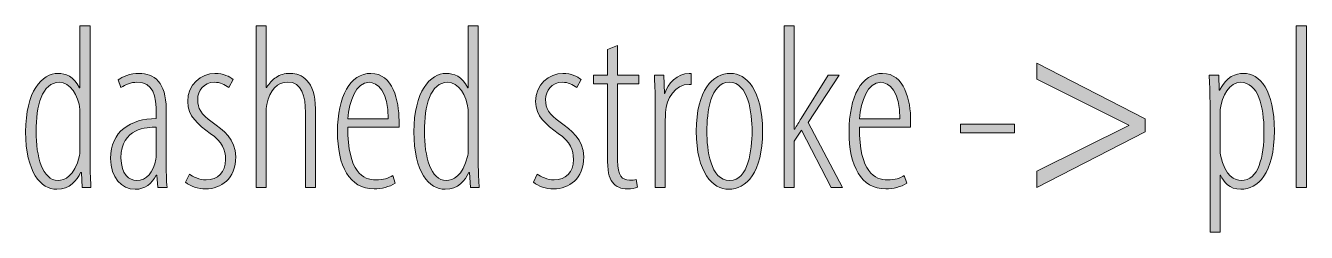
# Model space of a CAD drawing. Header units: inches. Extents: x 7 to 387, y -180 to -7.
# Drawn here: x 345.87 to 365.47, y -175.97 to -172.82 of the extents above; entities that cross this region are included whole.
import ezdxf

# ---------------------------------------------------------------- set-up
doc = ezdxf.new("R2010")
doc.units = ezdxf.units.IN
doc.header["$MEASUREMENT"] = 0
doc.layers.add('Layer 1', color=7, linetype='Continuous')

# ---------------------------------------------------------------- blocks, each defined once
blk = doc.blocks.new('block 223')
at = {"layer": 'Layer 1', "true_color": 0xffffff}
h = blk.add_hatch(color=7, dxfattribs=at)
h.dxf.hatch_style = 2
edge = h.paths.add_edge_path()
edge.add_spline(control_points=[(346.855, -172.819), (346.855, -172.819), (346.855, -174.939), (346.855, -174.939), (346.855, -175.025), (346.866, -175.224), (346.869, -175.289), (346.869, -175.289), (346.737, -175.289), (346.737, -175.289), (346.737, -175.289), (346.723, -175.06), (346.723, -175.06), (346.723, -175.06), (346.709, -175.06), (346.709, -175.06), (346.659, -175.182), (346.544, -175.317), (346.348, -175.317), (346.105, -175.317), (345.87, -175.06), (345.87, -174.439), (345.87, -173.825), (346.119, -173.547), (346.366, -173.547), (346.476, -173.547), (346.612, -173.594), (346.694, -173.768), (346.694, -173.768), (346.701, -173.768), (346.701, -173.768), (346.701, -173.768), (346.701, -172.819), (346.701, -172.819), (346.701, -172.819), (346.855, -172.819), (346.855, -172.819)], knot_values=[0, 0, 0, 0, 1, 1, 1, 2, 2, 2, 3, 3, 3, 4, 4, 4, 5, 5, 5, 6, 6, 6, 7, 7, 7, 8, 8, 8, 9, 9, 9, 10, 10, 10, 11, 11, 11, 12, 12, 12, 12], degree=3, periodic=1)
edge = h.paths.add_edge_path()
edge.add_spline(control_points=[(346.701, -174.222), (346.701, -174.182), (346.701, -174.14), (346.698, -174.1), (346.683, -173.875), (346.544, -173.683), (346.387, -173.683), (346.119, -173.683), (346.03, -174.05), (346.03, -174.432), (346.03, -174.818), (346.127, -175.182), (346.366, -175.182), (346.466, -175.182), (346.616, -175.128), (346.694, -174.8), (346.701, -174.764), (346.701, -174.721), (346.701, -174.682), (346.701, -174.682), (346.701, -174.222), (346.701, -174.222)], knot_values=[0, 0, 0, 0, 1, 1, 1, 2, 2, 2, 3, 3, 3, 4, 4, 4, 5, 5, 5, 6, 6, 6, 7, 7, 7, 7], degree=3, periodic=1)
h = blk.add_hatch(color=7, dxfattribs=at)
h.dxf.hatch_style = 2
edge = h.paths.add_edge_path()
edge.add_spline(control_points=[(349.399, -172.819), (349.399, -172.819), (349.552, -172.819), (349.552, -172.819), (349.552, -172.819), (349.552, -173.761), (349.552, -173.761), (349.552, -173.761), (349.559, -173.761), (349.559, -173.761), (349.595, -173.701), (349.649, -173.643), (349.702, -173.608), (349.763, -173.569), (349.824, -173.547), (349.927, -173.547), (350.084, -173.547), (350.305, -173.658), (350.305, -174.09), (350.305, -174.09), (350.305, -175.289), (350.305, -175.289), (350.305, -175.289), (350.152, -175.289), (350.152, -175.289), (350.152, -175.289), (350.152, -174.143), (350.152, -174.143), (350.152, -173.904), (350.095, -173.679), (349.88, -173.679), (349.724, -173.679), (349.606, -173.8), (349.559, -174.022), (349.552, -174.064), (349.552, -174.107), (349.552, -174.15), (349.552, -174.15), (349.552, -175.289), (349.552, -175.289), (349.552, -175.289), (349.399, -175.289), (349.399, -175.289), (349.399, -175.289), (349.399, -172.819), (349.399, -172.819)], knot_values=[0, 0, 0, 0, 1, 1, 1, 2, 2, 2, 3, 3, 3, 4, 4, 4, 5, 5, 5, 6, 6, 6, 7, 7, 7, 8, 8, 8, 9, 9, 9, 10, 10, 10, 11, 11, 11, 12, 12, 12, 13, 13, 13, 14, 14, 14, 15, 15, 15, 15], degree=3, periodic=1)
h = blk.add_hatch(color=7, dxfattribs=at)
h.dxf.hatch_style = 2
edge = h.paths.add_edge_path()
edge.add_spline(control_points=[(352.796, -172.819), (352.796, -172.819), (352.796, -174.939), (352.796, -174.939), (352.796, -175.025), (352.807, -175.224), (352.81, -175.289), (352.81, -175.289), (352.678, -175.289), (352.678, -175.289), (352.678, -175.289), (352.664, -175.06), (352.664, -175.06), (352.664, -175.06), (352.65, -175.06), (352.65, -175.06), (352.6, -175.182), (352.486, -175.317), (352.289, -175.317), (352.047, -175.317), (351.811, -175.06), (351.811, -174.439), (351.811, -173.825), (352.061, -173.547), (352.307, -173.547), (352.418, -173.547), (352.554, -173.594), (352.635, -173.768), (352.635, -173.768), (352.643, -173.768), (352.643, -173.768), (352.643, -173.768), (352.643, -172.819), (352.643, -172.819), (352.643, -172.819), (352.796, -172.819), (352.796, -172.819)], knot_values=[0, 0, 0, 0, 1, 1, 1, 2, 2, 2, 3, 3, 3, 4, 4, 4, 5, 5, 5, 6, 6, 6, 7, 7, 7, 8, 8, 8, 9, 9, 9, 10, 10, 10, 11, 11, 11, 12, 12, 12, 12], degree=3, periodic=1)
edge = h.paths.add_edge_path()
edge.add_spline(control_points=[(352.643, -174.222), (352.643, -174.182), (352.643, -174.14), (352.639, -174.1), (352.625, -173.875), (352.486, -173.683), (352.329, -173.683), (352.061, -173.683), (351.972, -174.05), (351.972, -174.432), (351.972, -174.818), (352.068, -175.182), (352.307, -175.182), (352.407, -175.182), (352.557, -175.128), (352.635, -174.8), (352.643, -174.764), (352.643, -174.721), (352.643, -174.682), (352.643, -174.682), (352.643, -174.222), (352.643, -174.222)], knot_values=[0, 0, 0, 0, 1, 1, 1, 2, 2, 2, 3, 3, 3, 4, 4, 4, 5, 5, 5, 6, 6, 6, 7, 7, 7, 7], degree=3, periodic=1)
h = blk.add_hatch(color=7, dxfattribs=at)
h.dxf.hatch_style = 2
edge = h.paths.add_edge_path()
edge.add_spline(control_points=[(357.631, -174.4), (357.631, -174.4), (357.638, -174.4), (357.638, -174.4), (357.67, -174.35), (357.703, -174.289), (357.735, -174.236), (357.735, -174.236), (358.149, -173.576), (358.149, -173.576), (358.149, -173.576), (358.316, -173.576), (358.316, -173.576), (358.316, -173.576), (357.842, -174.297), (357.842, -174.297), (357.842, -174.297), (358.37, -175.289), (358.37, -175.289), (358.37, -175.289), (358.195, -175.289), (358.195, -175.289), (358.195, -175.289), (357.742, -174.414), (357.742, -174.414), (357.742, -174.414), (357.631, -174.582), (357.631, -174.582), (357.631, -174.582), (357.631, -175.289), (357.631, -175.289), (357.631, -175.289), (357.478, -175.289), (357.478, -175.289), (357.478, -175.289), (357.478, -172.819), (357.478, -172.819), (357.478, -172.819), (357.631, -172.819), (357.631, -172.819), (357.631, -172.819), (357.631, -174.4), (357.631, -174.4)], knot_values=[0, 0, 0, 0, 1, 1, 1, 2, 2, 2, 3, 3, 3, 4, 4, 4, 5, 5, 5, 6, 6, 6, 7, 7, 7, 8, 8, 8, 9, 9, 9, 10, 10, 10, 11, 11, 11, 12, 12, 12, 13, 13, 13, 14, 14, 14, 14], degree=3, periodic=1)
h = blk.add_hatch(color=7, dxfattribs=at)
h.dxf.hatch_style = 2
h.paths.add_polyline_path([(365.313, -172.819), (365.467, -172.819), (365.467, -175.289), (365.313, -175.289)])
h = blk.add_hatch(color=7, dxfattribs=at)
h.dxf.hatch_style = 2
edge = h.paths.add_edge_path()
edge.add_spline(control_points=[(354.926, -173.122), (354.926, -173.122), (354.926, -173.576), (354.926, -173.576), (354.926, -173.576), (355.251, -173.576), (355.251, -173.576), (355.251, -173.576), (355.251, -173.708), (355.251, -173.708), (355.251, -173.708), (354.926, -173.708), (354.926, -173.708), (354.926, -173.708), (354.926, -174.875), (354.926, -174.875), (354.926, -175.114), (355.005, -175.178), (355.108, -175.178), (355.151, -175.178), (355.187, -175.174), (355.212, -175.167), (355.212, -175.167), (355.23, -175.285), (355.23, -175.285), (355.19, -175.303), (355.148, -175.31), (355.076, -175.31), (354.983, -175.31), (354.901, -175.282), (354.848, -175.21), (354.794, -175.139), (354.773, -175.035), (354.773, -174.818), (354.773, -174.818), (354.773, -173.708), (354.773, -173.708), (354.773, -173.708), (354.559, -173.708), (354.559, -173.708), (354.559, -173.708), (354.559, -173.576), (354.559, -173.576), (354.559, -173.576), (354.773, -173.576), (354.773, -173.576), (354.773, -173.576), (354.773, -173.183), (354.773, -173.183), (354.773, -173.183), (354.926, -173.122), (354.926, -173.122)], knot_values=[0, 0, 0, 0, 1, 1, 1, 2, 2, 2, 3, 3, 3, 4, 4, 4, 5, 5, 5, 6, 6, 6, 7, 7, 7, 8, 8, 8, 9, 9, 9, 10, 10, 10, 11, 11, 11, 12, 12, 12, 13, 13, 13, 14, 14, 14, 15, 15, 15, 16, 16, 16, 17, 17, 17, 17], degree=3, periodic=1)
h = blk.add_hatch(color=7, dxfattribs=at)
h.dxf.hatch_style = 2
h.paths.add_polyline_path([(362.998, -174.439), (361.342, -175.289), (361.342, -175.042), (362.748, -174.343), (362.748, -174.336), (361.342, -173.636), (361.342, -173.39), (362.998, -174.239)])
h = blk.add_hatch(color=7, dxfattribs=at)
h.dxf.hatch_style = 2
edge = h.paths.add_edge_path()
edge.add_spline(control_points=[(347.893, -175.289), (347.893, -175.289), (347.879, -175.1), (347.879, -175.1), (347.879, -175.1), (347.868, -175.1), (347.868, -175.1), (347.804, -175.232), (347.693, -175.317), (347.547, -175.317), (347.336, -175.317), (347.169, -175.139), (347.169, -174.846), (347.169, -174.432), (347.479, -174.239), (347.868, -174.236), (347.868, -174.236), (347.868, -174.172), (347.868, -174.172), (347.868, -173.879), (347.822, -173.683), (347.572, -173.683), (347.486, -173.683), (347.397, -173.715), (347.329, -173.765), (347.329, -173.765), (347.286, -173.647), (347.286, -173.647), (347.343, -173.597), (347.475, -173.547), (347.604, -173.547), (347.836, -173.547), (348.021, -173.683), (348.021, -174.093), (348.021, -174.093), (348.021, -174.903), (348.021, -174.903), (348.021, -175.028), (348.021, -175.182), (348.036, -175.289), (348.036, -175.289), (347.893, -175.289), (347.893, -175.289)], knot_values=[0, 0, 0, 0, 1, 1, 1, 2, 2, 2, 3, 3, 3, 4, 4, 4, 5, 5, 5, 6, 6, 6, 7, 7, 7, 8, 8, 8, 9, 9, 9, 10, 10, 10, 11, 11, 11, 12, 12, 12, 13, 13, 13, 14, 14, 14, 14], degree=3, periodic=1)
edge = h.paths.add_edge_path()
edge.add_spline(control_points=[(347.868, -174.368), (347.736, -174.368), (347.329, -174.379), (347.329, -174.835), (347.329, -175.092), (347.454, -175.182), (347.568, -175.182), (347.715, -175.182), (347.829, -175.064), (347.861, -174.857), (347.868, -174.818), (347.868, -174.778), (347.868, -174.746), (347.868, -174.746), (347.868, -174.368), (347.868, -174.368)], knot_values=[0, 0, 0, 0, 1, 1, 1, 2, 2, 2, 3, 3, 3, 4, 4, 4, 5, 5, 5, 5], degree=3, periodic=1)
h = blk.add_hatch(color=7, dxfattribs=at)
h.dxf.hatch_style = 2
edge = h.paths.add_edge_path()
edge.add_spline(control_points=[(348.375, -175.085), (348.432, -175.125), (348.525, -175.174), (348.632, -175.174), (348.81, -175.174), (348.928, -175.053), (348.928, -174.864), (348.928, -174.711), (348.882, -174.596), (348.696, -174.464), (348.507, -174.329), (348.35, -174.2), (348.35, -173.979), (348.35, -173.718), (348.55, -173.547), (348.767, -173.547), (348.896, -173.547), (348.989, -173.597), (349.046, -173.64), (349.046, -173.64), (348.978, -173.765), (348.978, -173.765), (348.914, -173.715), (348.846, -173.683), (348.757, -173.683), (348.593, -173.683), (348.503, -173.815), (348.503, -173.947), (348.503, -174.086), (348.55, -174.165), (348.725, -174.293), (348.889, -174.411), (349.085, -174.554), (349.085, -174.821), (349.085, -175.16), (348.86, -175.31), (348.625, -175.31), (348.51, -175.31), (348.389, -175.271), (348.318, -175.21), (348.318, -175.21), (348.375, -175.085), (348.375, -175.085)], knot_values=[0, 0, 0, 0, 1, 1, 1, 2, 2, 2, 3, 3, 3, 4, 4, 4, 5, 5, 5, 6, 6, 6, 7, 7, 7, 8, 8, 8, 9, 9, 9, 10, 10, 10, 11, 11, 11, 12, 12, 12, 13, 13, 13, 14, 14, 14, 14], degree=3, periodic=1)
h = blk.add_hatch(color=7, dxfattribs=at)
h.dxf.hatch_style = 2
edge = h.paths.add_edge_path()
edge.add_spline(control_points=[(350.798, -174.368), (350.798, -175.057), (351.037, -175.174), (351.23, -175.174), (351.34, -175.174), (351.429, -175.146), (351.487, -175.107), (351.487, -175.107), (351.522, -175.224), (351.522, -175.224), (351.44, -175.282), (351.315, -175.31), (351.201, -175.31), (350.826, -175.31), (350.641, -174.957), (350.641, -174.439), (350.641, -173.897), (350.837, -173.547), (351.151, -173.547), (351.49, -173.547), (351.583, -173.965), (351.583, -174.268), (351.583, -174.3), (351.583, -174.332), (351.583, -174.368), (351.583, -174.368), (350.798, -174.368), (350.798, -174.368)], knot_values=[0, 0, 0, 0, 1, 1, 1, 2, 2, 2, 3, 3, 3, 4, 4, 4, 5, 5, 5, 6, 6, 6, 7, 7, 7, 8, 8, 8, 9, 9, 9, 9], degree=3, periodic=1)
edge = h.paths.add_edge_path()
edge.add_spline(control_points=[(351.419, -174.243), (351.426, -173.822), (351.251, -173.683), (351.126, -173.683), (350.926, -173.683), (350.819, -173.968), (350.801, -174.243), (350.801, -174.243), (351.419, -174.243), (351.419, -174.243)], knot_values=[0, 0, 0, 0, 1, 1, 1, 2, 2, 2, 3, 3, 3, 3], degree=3, periodic=1)
h = blk.add_hatch(color=7, dxfattribs=at)
h.dxf.hatch_style = 2
edge = h.paths.add_edge_path()
edge.add_spline(control_points=[(353.699, -175.085), (353.756, -175.125), (353.849, -175.174), (353.956, -175.174), (354.134, -175.174), (354.252, -175.053), (354.252, -174.864), (354.252, -174.711), (354.205, -174.596), (354.02, -174.464), (353.831, -174.329), (353.674, -174.2), (353.674, -173.979), (353.674, -173.718), (353.874, -173.547), (354.091, -173.547), (354.22, -173.547), (354.313, -173.597), (354.37, -173.64), (354.37, -173.64), (354.302, -173.765), (354.302, -173.765), (354.237, -173.715), (354.17, -173.683), (354.081, -173.683), (353.916, -173.683), (353.827, -173.815), (353.827, -173.947), (353.827, -174.086), (353.874, -174.165), (354.048, -174.293), (354.213, -174.411), (354.409, -174.554), (354.409, -174.821), (354.409, -175.16), (354.184, -175.31), (353.948, -175.31), (353.834, -175.31), (353.713, -175.271), (353.641, -175.21), (353.641, -175.21), (353.699, -175.085), (353.699, -175.085)], knot_values=[0, 0, 0, 0, 1, 1, 1, 2, 2, 2, 3, 3, 3, 4, 4, 4, 5, 5, 5, 6, 6, 6, 7, 7, 7, 8, 8, 8, 9, 9, 9, 10, 10, 10, 11, 11, 11, 12, 12, 12, 13, 13, 13, 14, 14, 14, 14], degree=3, periodic=1)
h = blk.add_hatch(color=7, dxfattribs=at)
h.dxf.hatch_style = 2
edge = h.paths.add_edge_path()
edge.add_spline(control_points=[(355.504, -173.972), (355.504, -173.843), (355.494, -173.683), (355.49, -173.576), (355.49, -173.576), (355.636, -173.576), (355.636, -173.576), (355.636, -173.576), (355.643, -173.854), (355.643, -173.854), (355.643, -173.854), (355.651, -173.854), (355.651, -173.854), (355.693, -173.704), (355.843, -173.547), (356.022, -173.547), (356.032, -173.547), (356.043, -173.547), (356.054, -173.547), (356.054, -173.547), (356.054, -173.715), (356.054, -173.715), (356.047, -173.715), (356.036, -173.715), (356.025, -173.715), (355.804, -173.715), (355.675, -173.933), (355.661, -174.143), (355.658, -174.193), (355.658, -174.239), (355.658, -174.289), (355.658, -174.289), (355.658, -175.289), (355.658, -175.289), (355.658, -175.289), (355.504, -175.289), (355.504, -175.289), (355.504, -175.289), (355.504, -173.972), (355.504, -173.972)], knot_values=[0, 0, 0, 0, 1, 1, 1, 2, 2, 2, 3, 3, 3, 4, 4, 4, 5, 5, 5, 6, 6, 6, 7, 7, 7, 8, 8, 8, 9, 9, 9, 10, 10, 10, 11, 11, 11, 12, 12, 12, 13, 13, 13, 13], degree=3, periodic=1)
h = blk.add_hatch(color=7, dxfattribs=at)
h.dxf.hatch_style = 2
edge = h.paths.add_edge_path()
edge.add_spline(control_points=[(357.146, -174.432), (357.146, -175.064), (356.893, -175.317), (356.628, -175.317), (356.386, -175.317), (356.132, -175.064), (356.132, -174.432), (356.132, -173.8), (356.386, -173.547), (356.654, -173.547), (356.896, -173.547), (357.146, -173.8), (357.146, -174.432)], knot_values=[0, 0, 0, 0, 1, 1, 1, 2, 2, 2, 3, 3, 3, 4, 4, 4, 4], degree=3, periodic=1)
edge = h.paths.add_edge_path()
edge.add_spline(control_points=[(356.293, -174.432), (356.293, -174.711), (356.347, -175.182), (356.643, -175.182), (356.932, -175.182), (356.985, -174.711), (356.985, -174.432), (356.985, -174.154), (356.932, -173.683), (356.636, -173.683), (356.347, -173.683), (356.293, -174.154), (356.293, -174.432)], knot_values=[0, 0, 0, 0, 1, 1, 1, 2, 2, 2, 3, 3, 3, 4, 4, 4, 4], degree=3, periodic=1)
h = blk.add_hatch(color=7, dxfattribs=at)
h.dxf.hatch_style = 2
edge = h.paths.add_edge_path()
edge.add_spline(control_points=[(358.627, -174.368), (358.627, -175.057), (358.866, -175.174), (359.059, -175.174), (359.169, -175.174), (359.258, -175.146), (359.315, -175.107), (359.315, -175.107), (359.351, -175.224), (359.351, -175.224), (359.269, -175.282), (359.144, -175.31), (359.03, -175.31), (358.655, -175.31), (358.469, -174.957), (358.469, -174.439), (358.469, -173.897), (358.666, -173.547), (358.98, -173.547), (359.319, -173.547), (359.412, -173.965), (359.412, -174.268), (359.412, -174.3), (359.412, -174.332), (359.412, -174.368), (359.412, -174.368), (358.627, -174.368), (358.627, -174.368)], knot_values=[0, 0, 0, 0, 1, 1, 1, 2, 2, 2, 3, 3, 3, 4, 4, 4, 5, 5, 5, 6, 6, 6, 7, 7, 7, 8, 8, 8, 9, 9, 9, 9], degree=3, periodic=1)
edge = h.paths.add_edge_path()
edge.add_spline(control_points=[(359.248, -174.243), (359.255, -173.822), (359.08, -173.683), (358.955, -173.683), (358.755, -173.683), (358.648, -173.968), (358.63, -174.243), (358.63, -174.243), (359.248, -174.243), (359.248, -174.243)], knot_values=[0, 0, 0, 0, 1, 1, 1, 2, 2, 2, 3, 3, 3, 3], degree=3, periodic=1)
h = blk.add_hatch(color=7, dxfattribs=at)
h.dxf.hatch_style = 2
edge = h.paths.add_edge_path()
edge.add_spline(control_points=[(363.993, -174.104), (363.993, -173.804), (363.983, -173.668), (363.979, -173.576), (363.979, -173.576), (364.125, -173.576), (364.125, -173.576), (364.125, -173.576), (364.132, -173.804), (364.132, -173.804), (364.132, -173.804), (364.14, -173.804), (364.14, -173.804), (364.247, -173.594), (364.386, -173.547), (364.504, -173.547), (364.754, -173.547), (364.978, -173.804), (364.978, -174.425), (364.978, -175.078), (364.718, -175.317), (364.465, -175.317), (364.29, -175.317), (364.2, -175.207), (364.154, -175.1), (364.154, -175.1), (364.147, -175.1), (364.147, -175.1), (364.147, -175.1), (364.147, -175.974), (364.147, -175.974), (364.147, -175.974), (363.993, -175.974), (363.993, -175.974), (363.993, -175.974), (363.993, -174.104), (363.993, -174.104)], knot_values=[0, 0, 0, 0, 1, 1, 1, 2, 2, 2, 3, 3, 3, 4, 4, 4, 5, 5, 5, 6, 6, 6, 7, 7, 7, 8, 8, 8, 9, 9, 9, 10, 10, 10, 11, 11, 11, 12, 12, 12, 12], degree=3, periodic=1)
edge = h.paths.add_edge_path()
edge.add_spline(control_points=[(364.147, -174.657), (364.147, -174.703), (364.147, -174.75), (364.154, -174.796), (364.218, -175.128), (364.379, -175.182), (364.468, -175.182), (364.736, -175.182), (364.818, -174.825), (364.818, -174.432), (364.818, -174.057), (364.728, -173.683), (364.461, -173.683), (364.304, -173.683), (364.165, -173.893), (364.15, -174.097), (364.147, -174.143), (364.147, -174.186), (364.147, -174.232), (364.147, -174.232), (364.147, -174.657), (364.147, -174.657)], knot_values=[0, 0, 0, 0, 1, 1, 1, 2, 2, 2, 3, 3, 3, 4, 4, 4, 5, 5, 5, 6, 6, 6, 7, 7, 7, 7], degree=3, periodic=1)
h = blk.add_hatch(color=7, dxfattribs=at)
h.dxf.hatch_style = 2
h.paths.add_polyline_path([(361, -174.321), (361, -174.457), (360.175, -174.457), (360.175, -174.321)])
at = {"layer": 'Layer 1', "lineweight": 0}
for points in [[(365.313, -172.819), (365.467, -172.819), (365.467, -175.289), (365.313, -175.289), (365.313, -172.819)], [(362.998, -174.439), (361.342, -175.289), (361.342, -175.042), (362.748, -174.343), (362.748, -174.336), (361.342, -173.636), (361.342, -173.39), (362.998, -174.239), (362.998, -174.439)], [(361, -174.321), (361, -174.457), (360.175, -174.457), (360.175, -174.321), (361, -174.321)]]:
    blk.add_lwpolyline(points, dxfattribs=at)
for points, knots in [([(346.855, -172.819), (346.855, -172.819), (346.855, -174.939), (346.855, -174.939), (346.855, -175.025), (346.866, -175.224), (346.869, -175.289), (346.869, -175.289), (346.737, -175.289), (346.737, -175.289), (346.737, -175.289), (346.723, -175.06), (346.723, -175.06), (346.723, -175.06), (346.709, -175.06), (346.709, -175.06), (346.659, -175.182), (346.544, -175.317), (346.348, -175.317), (346.105, -175.317), (345.87, -175.06), (345.87, -174.439), (345.87, -173.825), (346.119, -173.547), (346.366, -173.547), (346.476, -173.547), (346.612, -173.594), (346.694, -173.768), (346.694, -173.768), (346.701, -173.768), (346.701, -173.768), (346.701, -173.768), (346.701, -172.819), (346.701, -172.819), (346.701, -172.819), (346.855, -172.819), (346.855, -172.819)], [0, 0, 0, 0, 1, 1, 1, 2, 2, 2, 3, 3, 3, 4, 4, 4, 5, 5, 5, 6, 6, 6, 7, 7, 7, 8, 8, 8, 9, 9, 9, 10, 10, 10, 11, 11, 11, 12, 12, 12, 12]), ([(349.399, -172.819), (349.399, -172.819), (349.552, -172.819), (349.552, -172.819), (349.552, -172.819), (349.552, -173.761), (349.552, -173.761), (349.552, -173.761), (349.559, -173.761), (349.559, -173.761), (349.595, -173.701), (349.649, -173.643), (349.702, -173.608), (349.763, -173.569), (349.824, -173.547), (349.927, -173.547), (350.084, -173.547), (350.305, -173.658), (350.305, -174.09), (350.305, -174.09), (350.305, -175.289), (350.305, -175.289), (350.305, -175.289), (350.152, -175.289), (350.152, -175.289), (350.152, -175.289), (350.152, -174.143), (350.152, -174.143), (350.152, -173.904), (350.095, -173.679), (349.88, -173.679), (349.724, -173.679), (349.606, -173.8), (349.559, -174.022), (349.552, -174.064), (349.552, -174.107), (349.552, -174.15), (349.552, -174.15), (349.552, -175.289), (349.552, -175.289), (349.552, -175.289), (349.399, -175.289), (349.399, -175.289), (349.399, -175.289), (349.399, -172.819), (349.399, -172.819)], [0, 0, 0, 0, 1, 1, 1, 2, 2, 2, 3, 3, 3, 4, 4, 4, 5, 5, 5, 6, 6, 6, 7, 7, 7, 8, 8, 8, 9, 9, 9, 10, 10, 10, 11, 11, 11, 12, 12, 12, 13, 13, 13, 14, 14, 14, 15, 15, 15, 15]), ([(352.796, -172.819), (352.796, -172.819), (352.796, -174.939), (352.796, -174.939), (352.796, -175.025), (352.807, -175.224), (352.81, -175.289), (352.81, -175.289), (352.678, -175.289), (352.678, -175.289), (352.678, -175.289), (352.664, -175.06), (352.664, -175.06), (352.664, -175.06), (352.65, -175.06), (352.65, -175.06), (352.6, -175.182), (352.486, -175.317), (352.289, -175.317), (352.047, -175.317), (351.811, -175.06), (351.811, -174.439), (351.811, -173.825), (352.061, -173.547), (352.307, -173.547), (352.418, -173.547), (352.554, -173.594), (352.635, -173.768), (352.635, -173.768), (352.643, -173.768), (352.643, -173.768), (352.643, -173.768), (352.643, -172.819), (352.643, -172.819), (352.643, -172.819), (352.796, -172.819), (352.796, -172.819)], [0, 0, 0, 0, 1, 1, 1, 2, 2, 2, 3, 3, 3, 4, 4, 4, 5, 5, 5, 6, 6, 6, 7, 7, 7, 8, 8, 8, 9, 9, 9, 10, 10, 10, 11, 11, 11, 12, 12, 12, 12]), ([(357.631, -174.4), (357.631, -174.4), (357.638, -174.4), (357.638, -174.4), (357.67, -174.35), (357.703, -174.289), (357.735, -174.236), (357.735, -174.236), (358.149, -173.576), (358.149, -173.576), (358.149, -173.576), (358.316, -173.576), (358.316, -173.576), (358.316, -173.576), (357.842, -174.297), (357.842, -174.297), (357.842, -174.297), (358.37, -175.289), (358.37, -175.289), (358.37, -175.289), (358.195, -175.289), (358.195, -175.289), (358.195, -175.289), (357.742, -174.414), (357.742, -174.414), (357.742, -174.414), (357.631, -174.582), (357.631, -174.582), (357.631, -174.582), (357.631, -175.289), (357.631, -175.289), (357.631, -175.289), (357.478, -175.289), (357.478, -175.289), (357.478, -175.289), (357.478, -172.819), (357.478, -172.819), (357.478, -172.819), (357.631, -172.819), (357.631, -172.819), (357.631, -172.819), (357.631, -174.4), (357.631, -174.4)], [0, 0, 0, 0, 1, 1, 1, 2, 2, 2, 3, 3, 3, 4, 4, 4, 5, 5, 5, 6, 6, 6, 7, 7, 7, 8, 8, 8, 9, 9, 9, 10, 10, 10, 11, 11, 11, 12, 12, 12, 13, 13, 13, 14, 14, 14, 14]), ([(354.926, -173.122), (354.926, -173.122), (354.926, -173.576), (354.926, -173.576), (354.926, -173.576), (355.251, -173.576), (355.251, -173.576), (355.251, -173.576), (355.251, -173.708), (355.251, -173.708), (355.251, -173.708), (354.926, -173.708), (354.926, -173.708), (354.926, -173.708), (354.926, -174.875), (354.926, -174.875), (354.926, -175.114), (355.005, -175.178), (355.108, -175.178), (355.151, -175.178), (355.187, -175.174), (355.212, -175.167), (355.212, -175.167), (355.23, -175.285), (355.23, -175.285), (355.19, -175.303), (355.148, -175.31), (355.076, -175.31), (354.983, -175.31), (354.901, -175.282), (354.848, -175.21), (354.794, -175.139), (354.773, -175.035), (354.773, -174.818), (354.773, -174.818), (354.773, -173.708), (354.773, -173.708), (354.773, -173.708), (354.559, -173.708), (354.559, -173.708), (354.559, -173.708), (354.559, -173.576), (354.559, -173.576), (354.559, -173.576), (354.773, -173.576), (354.773, -173.576), (354.773, -173.576), (354.773, -173.183), (354.773, -173.183), (354.773, -173.183), (354.926, -173.122), (354.926, -173.122)], [0, 0, 0, 0, 1, 1, 1, 2, 2, 2, 3, 3, 3, 4, 4, 4, 5, 5, 5, 6, 6, 6, 7, 7, 7, 8, 8, 8, 9, 9, 9, 10, 10, 10, 11, 11, 11, 12, 12, 12, 13, 13, 13, 14, 14, 14, 15, 15, 15, 16, 16, 16, 17, 17, 17, 17]), ([(347.893, -175.289), (347.893, -175.289), (347.879, -175.1), (347.879, -175.1), (347.879, -175.1), (347.868, -175.1), (347.868, -175.1), (347.804, -175.232), (347.693, -175.317), (347.547, -175.317), (347.336, -175.317), (347.169, -175.139), (347.169, -174.846), (347.169, -174.432), (347.479, -174.239), (347.868, -174.236), (347.868, -174.236), (347.868, -174.172), (347.868, -174.172), (347.868, -173.879), (347.822, -173.683), (347.572, -173.683), (347.486, -173.683), (347.397, -173.715), (347.329, -173.765), (347.329, -173.765), (347.286, -173.647), (347.286, -173.647), (347.343, -173.597), (347.475, -173.547), (347.604, -173.547), (347.836, -173.547), (348.021, -173.683), (348.021, -174.093), (348.021, -174.093), (348.021, -174.903), (348.021, -174.903), (348.021, -175.028), (348.021, -175.182), (348.036, -175.289), (348.036, -175.289), (347.893, -175.289), (347.893, -175.289)], [0, 0, 0, 0, 1, 1, 1, 2, 2, 2, 3, 3, 3, 4, 4, 4, 5, 5, 5, 6, 6, 6, 7, 7, 7, 8, 8, 8, 9, 9, 9, 10, 10, 10, 11, 11, 11, 12, 12, 12, 13, 13, 13, 14, 14, 14, 14]), ([(348.375, -175.085), (348.432, -175.125), (348.525, -175.174), (348.632, -175.174), (348.81, -175.174), (348.928, -175.053), (348.928, -174.864), (348.928, -174.711), (348.882, -174.596), (348.696, -174.464), (348.507, -174.329), (348.35, -174.2), (348.35, -173.979), (348.35, -173.718), (348.55, -173.547), (348.767, -173.547), (348.896, -173.547), (348.989, -173.597), (349.046, -173.64), (349.046, -173.64), (348.978, -173.765), (348.978, -173.765), (348.914, -173.715), (348.846, -173.683), (348.757, -173.683), (348.593, -173.683), (348.503, -173.815), (348.503, -173.947), (348.503, -174.086), (348.55, -174.165), (348.725, -174.293), (348.889, -174.411), (349.085, -174.554), (349.085, -174.821), (349.085, -175.16), (348.86, -175.31), (348.625, -175.31), (348.51, -175.31), (348.389, -175.271), (348.318, -175.21), (348.318, -175.21), (348.375, -175.085), (348.375, -175.085)], [0, 0, 0, 0, 1, 1, 1, 2, 2, 2, 3, 3, 3, 4, 4, 4, 5, 5, 5, 6, 6, 6, 7, 7, 7, 8, 8, 8, 9, 9, 9, 10, 10, 10, 11, 11, 11, 12, 12, 12, 13, 13, 13, 14, 14, 14, 14]), ([(350.798, -174.368), (350.798, -175.057), (351.037, -175.174), (351.23, -175.174), (351.34, -175.174), (351.429, -175.146), (351.487, -175.107), (351.487, -175.107), (351.522, -175.224), (351.522, -175.224), (351.44, -175.282), (351.315, -175.31), (351.201, -175.31), (350.826, -175.31), (350.641, -174.957), (350.641, -174.439), (350.641, -173.897), (350.837, -173.547), (351.151, -173.547), (351.49, -173.547), (351.583, -173.965), (351.583, -174.268), (351.583, -174.3), (351.583, -174.332), (351.583, -174.368), (351.583, -174.368), (350.798, -174.368), (350.798, -174.368)], [0, 0, 0, 0, 1, 1, 1, 2, 2, 2, 3, 3, 3, 4, 4, 4, 5, 5, 5, 6, 6, 6, 7, 7, 7, 8, 8, 8, 9, 9, 9, 9]), ([(353.699, -175.085), (353.756, -175.125), (353.849, -175.174), (353.956, -175.174), (354.134, -175.174), (354.252, -175.053), (354.252, -174.864), (354.252, -174.711), (354.205, -174.596), (354.02, -174.464), (353.831, -174.329), (353.674, -174.2), (353.674, -173.979), (353.674, -173.718), (353.874, -173.547), (354.091, -173.547), (354.22, -173.547), (354.313, -173.597), (354.37, -173.64), (354.37, -173.64), (354.302, -173.765), (354.302, -173.765), (354.237, -173.715), (354.17, -173.683), (354.081, -173.683), (353.916, -173.683), (353.827, -173.815), (353.827, -173.947), (353.827, -174.086), (353.874, -174.165), (354.048, -174.293), (354.213, -174.411), (354.409, -174.554), (354.409, -174.821), (354.409, -175.16), (354.184, -175.31), (353.948, -175.31), (353.834, -175.31), (353.713, -175.271), (353.641, -175.21), (353.641, -175.21), (353.699, -175.085), (353.699, -175.085)], [0, 0, 0, 0, 1, 1, 1, 2, 2, 2, 3, 3, 3, 4, 4, 4, 5, 5, 5, 6, 6, 6, 7, 7, 7, 8, 8, 8, 9, 9, 9, 10, 10, 10, 11, 11, 11, 12, 12, 12, 13, 13, 13, 14, 14, 14, 14]), ([(355.504, -173.972), (355.504, -173.843), (355.494, -173.683), (355.49, -173.576), (355.49, -173.576), (355.636, -173.576), (355.636, -173.576), (355.636, -173.576), (355.643, -173.854), (355.643, -173.854), (355.643, -173.854), (355.651, -173.854), (355.651, -173.854), (355.693, -173.704), (355.843, -173.547), (356.022, -173.547), (356.032, -173.547), (356.043, -173.547), (356.054, -173.547), (356.054, -173.547), (356.054, -173.715), (356.054, -173.715), (356.047, -173.715), (356.036, -173.715), (356.025, -173.715), (355.804, -173.715), (355.675, -173.933), (355.661, -174.143), (355.658, -174.193), (355.658, -174.239), (355.658, -174.289), (355.658, -174.289), (355.658, -175.289), (355.658, -175.289), (355.658, -175.289), (355.504, -175.289), (355.504, -175.289), (355.504, -175.289), (355.504, -173.972), (355.504, -173.972)], [0, 0, 0, 0, 1, 1, 1, 2, 2, 2, 3, 3, 3, 4, 4, 4, 5, 5, 5, 6, 6, 6, 7, 7, 7, 8, 8, 8, 9, 9, 9, 10, 10, 10, 11, 11, 11, 12, 12, 12, 13, 13, 13, 13]), ([(357.146, -174.432), (357.146, -175.064), (356.893, -175.317), (356.628, -175.317), (356.386, -175.317), (356.132, -175.064), (356.132, -174.432), (356.132, -173.8), (356.386, -173.547), (356.654, -173.547), (356.896, -173.547), (357.146, -173.8), (357.146, -174.432)], [0, 0, 0, 0, 1, 1, 1, 2, 2, 2, 3, 3, 3, 4, 4, 4, 4]), ([(358.627, -174.368), (358.627, -175.057), (358.866, -175.174), (359.059, -175.174), (359.169, -175.174), (359.258, -175.146), (359.315, -175.107), (359.315, -175.107), (359.351, -175.224), (359.351, -175.224), (359.269, -175.282), (359.144, -175.31), (359.03, -175.31), (358.655, -175.31), (358.469, -174.957), (358.469, -174.439), (358.469, -173.897), (358.666, -173.547), (358.98, -173.547), (359.319, -173.547), (359.412, -173.965), (359.412, -174.268), (359.412, -174.3), (359.412, -174.332), (359.412, -174.368), (359.412, -174.368), (358.627, -174.368), (358.627, -174.368)], [0, 0, 0, 0, 1, 1, 1, 2, 2, 2, 3, 3, 3, 4, 4, 4, 5, 5, 5, 6, 6, 6, 7, 7, 7, 8, 8, 8, 9, 9, 9, 9]), ([(363.993, -174.104), (363.993, -173.804), (363.983, -173.668), (363.979, -173.576), (363.979, -173.576), (364.125, -173.576), (364.125, -173.576), (364.125, -173.576), (364.132, -173.804), (364.132, -173.804), (364.132, -173.804), (364.14, -173.804), (364.14, -173.804), (364.247, -173.594), (364.386, -173.547), (364.504, -173.547), (364.754, -173.547), (364.978, -173.804), (364.978, -174.425), (364.978, -175.078), (364.718, -175.317), (364.465, -175.317), (364.29, -175.317), (364.2, -175.207), (364.154, -175.1), (364.154, -175.1), (364.147, -175.1), (364.147, -175.1), (364.147, -175.1), (364.147, -175.974), (364.147, -175.974), (364.147, -175.974), (363.993, -175.974), (363.993, -175.974), (363.993, -175.974), (363.993, -174.104), (363.993, -174.104)], [0, 0, 0, 0, 1, 1, 1, 2, 2, 2, 3, 3, 3, 4, 4, 4, 5, 5, 5, 6, 6, 6, 7, 7, 7, 8, 8, 8, 9, 9, 9, 10, 10, 10, 11, 11, 11, 12, 12, 12, 12]), ([(346.701, -174.222), (346.701, -174.182), (346.701, -174.14), (346.698, -174.1), (346.683, -173.875), (346.544, -173.683), (346.387, -173.683), (346.119, -173.683), (346.03, -174.05), (346.03, -174.432), (346.03, -174.818), (346.127, -175.182), (346.366, -175.182), (346.466, -175.182), (346.616, -175.128), (346.694, -174.8), (346.701, -174.764), (346.701, -174.721), (346.701, -174.682), (346.701, -174.682), (346.701, -174.222), (346.701, -174.222)], [0, 0, 0, 0, 1, 1, 1, 2, 2, 2, 3, 3, 3, 4, 4, 4, 5, 5, 5, 6, 6, 6, 7, 7, 7, 7]), ([(351.419, -174.243), (351.426, -173.822), (351.251, -173.683), (351.126, -173.683), (350.926, -173.683), (350.819, -173.968), (350.801, -174.243), (350.801, -174.243), (351.419, -174.243), (351.419, -174.243)], [0, 0, 0, 0, 1, 1, 1, 2, 2, 2, 3, 3, 3, 3]), ([(352.643, -174.222), (352.643, -174.182), (352.643, -174.14), (352.639, -174.1), (352.625, -173.875), (352.486, -173.683), (352.329, -173.683), (352.061, -173.683), (351.972, -174.05), (351.972, -174.432), (351.972, -174.818), (352.068, -175.182), (352.307, -175.182), (352.407, -175.182), (352.557, -175.128), (352.635, -174.8), (352.643, -174.764), (352.643, -174.721), (352.643, -174.682), (352.643, -174.682), (352.643, -174.222), (352.643, -174.222)], [0, 0, 0, 0, 1, 1, 1, 2, 2, 2, 3, 3, 3, 4, 4, 4, 5, 5, 5, 6, 6, 6, 7, 7, 7, 7]), ([(356.293, -174.432), (356.293, -174.711), (356.347, -175.182), (356.643, -175.182), (356.932, -175.182), (356.985, -174.711), (356.985, -174.432), (356.985, -174.154), (356.932, -173.683), (356.636, -173.683), (356.347, -173.683), (356.293, -174.154), (356.293, -174.432)], [0, 0, 0, 0, 1, 1, 1, 2, 2, 2, 3, 3, 3, 4, 4, 4, 4]), ([(359.248, -174.243), (359.255, -173.822), (359.08, -173.683), (358.955, -173.683), (358.755, -173.683), (358.648, -173.968), (358.63, -174.243), (358.63, -174.243), (359.248, -174.243), (359.248, -174.243)], [0, 0, 0, 0, 1, 1, 1, 2, 2, 2, 3, 3, 3, 3]), ([(364.147, -174.657), (364.147, -174.703), (364.147, -174.75), (364.154, -174.796), (364.218, -175.128), (364.379, -175.182), (364.468, -175.182), (364.736, -175.182), (364.818, -174.825), (364.818, -174.432), (364.818, -174.057), (364.728, -173.683), (364.461, -173.683), (364.304, -173.683), (364.165, -173.893), (364.15, -174.097), (364.147, -174.143), (364.147, -174.186), (364.147, -174.232), (364.147, -174.232), (364.147, -174.657), (364.147, -174.657)], [0, 0, 0, 0, 1, 1, 1, 2, 2, 2, 3, 3, 3, 4, 4, 4, 5, 5, 5, 6, 6, 6, 7, 7, 7, 7]), ([(347.868, -174.368), (347.736, -174.368), (347.329, -174.379), (347.329, -174.835), (347.329, -175.092), (347.454, -175.182), (347.568, -175.182), (347.715, -175.182), (347.829, -175.064), (347.861, -174.857), (347.868, -174.818), (347.868, -174.778), (347.868, -174.746), (347.868, -174.746), (347.868, -174.368), (347.868, -174.368)], [0, 0, 0, 0, 1, 1, 1, 2, 2, 2, 3, 3, 3, 4, 4, 4, 5, 5, 5, 5])]:
    blk.add_open_spline(points, degree=3, knots=knots, dxfattribs=at)
blk = doc.blocks.new('block 210')
at = {"layer": 'Layer 1'}
blk.add_blockref('block 223', (0, 0), dxfattribs=at)

msp = doc.modelspace()

# ---------------------------------------------------------------- block references
at = {"layer": 'Layer 1'}
msp.add_blockref('block 210', (0, 0), dxfattribs=at)

doc.saveas('drawing.dxf')
